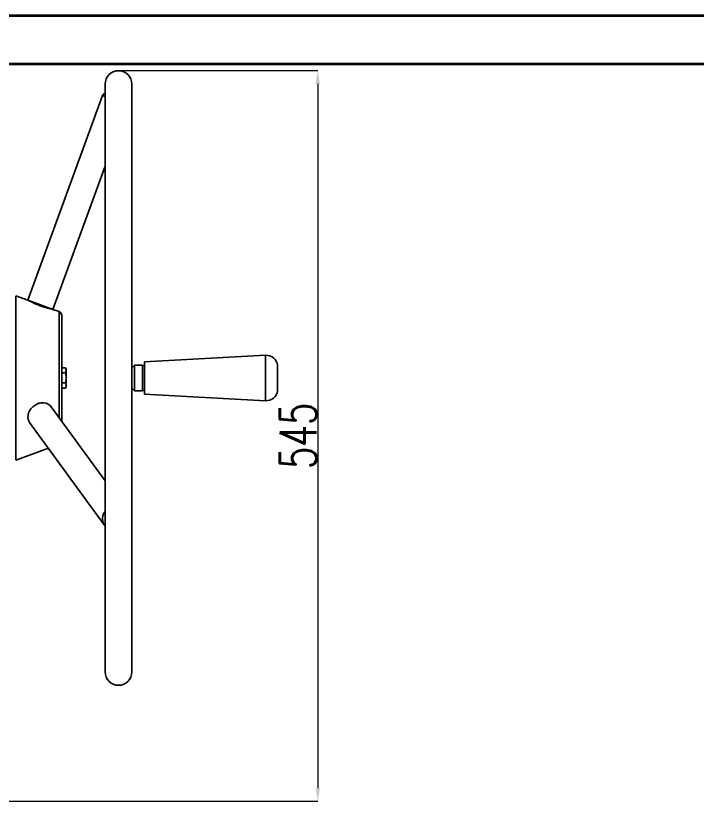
# Model space of a CAD drawing. Header units: millimetres. Extents: x 1756 to 4801, y 514 to 2668.
# Drawn here: x 2924 to 3434, y 2080 to 2668 of the extents above; entities that cross this region are included whole.
import ezdxf

# ---------------------------------------------------------------- set-up
doc = ezdxf.new("R2010")
doc.units = ezdxf.units.MM
for name, color, linetype, lineweight in [('AM_5', 3, 'Continuous', 25), ('AM_BOR', 7, 'Continuous', 50), ('粗实线', 7, 'Continuous', 40)]:
    doc.layers.add(name, color=color, linetype=linetype, lineweight=lineweight)
doc.styles.add('SLDTEXTSTYLE1', font='txt.shx', dxfattribs={"width": 0.7, "bigfont": 'gbcbig.shx'})
doc.dimstyles.new('SLDDIMSTYLE12$0', dxfattribs={"dimtxt": 12, "dimasz": 10, "dimexe": 0, "dimexo": 0.0625, "dimgap": 0.875, "dimtad": 1, "dimdec": 1, "dimlfac": 1.8, "dimrnd": 1e-09, "dimzin": 12, "dimdsep": 46, "dimtxsty": 'SLDTEXTSTYLE1', "dimcen": 0.09, "dimdle": 8.16, "dimclrd": 3, "dimclre": 3, "dimadec": 0, "dimazin": 3, "dimtfac": 1, "dimtdec": 1, "dimtofl": 0, "dimtmove": 0, "dimatfit": 3, "dimfxl": 0, "dimfrac": 2, "dimtolj": 1, "dimlwd": 5, "dimlwe": 5, "dimarcsym": 0})

# ---------------------------------------------------------------- blocks, each defined once
blk = doc.blocks.new('rA3')
at = {"layer": '粗实线'}
for p, q in [((753.384, 421.26), (333.384, 421.26)), ((748.384, 416.26), (358.384, 416.26))]:
    blk.add_line(p, q, dxfattribs=at)
blk = doc.blocks.new('*D45')
at = {"layer": 'AM_5', "color": 3, "lineweight": 5, "transparency": 16777216}
blk.add_line((2999.06, 2626.77), (3150.37, 2626.77), dxfattribs=at)
at = {"layer": 'AM_5', "color": 3, "linetype": 'Continuous', "lineweight": 5, "transparency": 16777216}
for p, q in [((3150.37, 2616.77), (3150.37, 2089.92)), ((2844.39, 2079.92), (3150.37, 2079.92))]:
    blk.add_line(p, q, dxfattribs=at)
at = {"layer": 'AM_5', "color": 3, "transparency": 16777216}
for points in [[(3148.7, 2616.77), (3152.04, 2616.77), (3150.37, 2626.77)], [(3148.7, 2089.92), (3152.04, 2089.92), (3150.37, 2079.92)]]:
    blk.add_solid(points, dxfattribs=at)
at = {"layer": 'Defpoints', "color": 0, "transparency": 16777216}
for p in [(2999, 2626.77), (2844.33, 2079.92), (3150.37, 2079.92)]:
    blk.add_point(p, dxfattribs=at)
at = {"layer": 'AM_5', "color": 0, "transparency": 16777216, "insert": (3135.78, 2353.46), "char_height": 12, "attachment_point": 5, "rotation": 90, "style": 'SLDTEXTSTYLE1'}
blk.add_mtext('\\A1;{\\H2.28571x;545}', dxfattribs=at)

msp = doc.modelspace()

# ---------------------------------------------------------------- linework, layer by layer
at = {"color": 7, "linetype": 'Continuous', "lineweight": 25}
for p, q in [((2991.234, 2616.738), (2991.234, 2176.738)), ((3011.234, 2404.238), (3011.234, 2616.738)), ((2989.149, 2608.128), (2933.4, 2454.959)), ((2991.234, 2607.37), (2989.149, 2608.128)), ((2952.194, 2448.118), (2991.234, 2555.381)), ((2933.4, 2454.959), (2924.296, 2458.272)), ((2924.296, 2458.272), (2924.296, 2396.738)), ((2942.797, 2451.538), (2933.4, 2454.959)), ((2952.194, 2448.118), (2942.797, 2451.538)), ((2956.76, 2446.456), (2952.194, 2448.118)), ((2956.76, 2367.147), (2956.76, 2446.456)), ((2958.734, 2443.637), (2958.734, 2364.435)), ((3111.323, 2413.738), (3020.734, 2408.738)), ((3111.323, 2413.738), (3111.323, 2379.738)), ((3013.234, 2406.238), (3011.234, 2404.238)), ((3019.234, 2406.238), (3013.234, 2406.238)), ((3013.234, 2406.238), (3013.234, 2387.238)), ((3020.734, 2406.738), (3019.234, 2405.238)), ((3019.234, 2387.238), (3019.234, 2406.238)), ((3020.734, 2408.738), (3020.734, 2384.738)), ((3120.234, 2406.238), (3120.234, 2387.238)), ((2958.734, 2404.243), (2961.668, 2404.243)), ((2958.734, 2400.49), (2961.668, 2400.49)), ((2962.034, 2403.238), (2961.668, 2404.243)), ((2961.668, 2404.243), (2962.034, 2402.367)), ((2962.034, 2402.367), (2961.668, 2400.49)), ((2962.034, 2403.238), (2962.034, 2402.367)), ((2962.034, 2402.367), (2962.034, 2396.738)), ((3011.234, 2389.238), (3011.234, 2404.238)), ((2924.296, 2396.738), (2924.296, 2335.203)), ((2958.734, 2392.985), (2961.668, 2392.985)), ((2961.668, 2392.985), (2962.034, 2391.108)), ((2962.034, 2396.738), (2962.034, 2391.108)), ((2958.734, 2389.232), (2961.668, 2389.232)), ((2962.034, 2391.108), (2961.668, 2389.232)), ((2961.668, 2389.232), (2962.034, 2390.238)), ((2962.034, 2391.108), (2962.034, 2390.238)), ((3011.234, 2389.238), (3013.234, 2387.238)), ((3011.234, 2176.738), (3011.234, 2389.238)), ((3013.234, 2387.238), (3019.234, 2387.238)), ((3019.234, 2388.238), (3020.734, 2386.738)), ((3020.734, 2384.738), (3111.323, 2379.738)), ((2991.234, 2319.789), (2950.882, 2375.223)), ((2934.712, 2363.452), (2990.462, 2286.867)), ((2924.296, 2335.203), (2948.787, 2344.117)), ((2990.462, 2286.867), (2990.327, 2287.059)), ((2990.464, 2286.863), (2990.707, 2286.594))]:
    msp.add_line(p, q, dxfattribs=at)
at = {"color": 7, "linetype": 'Continuous', "lineweight": 25, "flags": 128}
msp.add_lwpolyline([(2934.712, 2363.452), (2934.249, 2364.184), (2933.665, 2365.634), (2933.411, 2367.217), (2933.496, 2368.877), (2933.917, 2370.554), (2934.659, 2372.186), (2935.695, 2373.716), (2936.988, 2375.088), (2938.491, 2376.251), (2940.15, 2377.165), (2941.904, 2377.796), (2943.69, 2378.121), (2945.444, 2378.129), (2947.103, 2377.818), (2948.606, 2377.202), (2949.899, 2376.301), (2950.882, 2375.223)], dxfattribs=at)
at = {"color": 7, "linetype": 'Continuous', "lineweight": 25}
for centre, radius, start, end in [((3001.234, 2616.738), 10, 0, 180), ((2991.029, 2607.444), 2, 84.09849, 160), ((2955.734, 2443.637), 3, 0, 70), ((3111.792, 2405.251), 8.5, 6.668652, 93.159195), ((3111.792, 2388.225), 8.5, 266.840805, 353.331348), ((2997.75, 2291.315), 8.556, 139.592846, 209.828726), ((3001.234, 2176.738), 10, 180, 0)]:
    msp.add_arc(centre, radius, start, end, dxfattribs=at)
for points, knots in [([(2933.985, 2454.724), (2933.958, 2454.739), (2933.87, 2454.788), (2934.714, 2454.326), (2936.408, 2453.446), (2938.866, 2452.276), (2941.772, 2451.062), (2944.811, 2449.988), (2947.644, 2449.168), (2949.931, 2448.63), (2951.457, 2448.336), (2951.611, 2448.309), (2951.685, 2448.296)], [0, 0, 0, 0, 0.0461501, 0.1522879, 0.258856, 0.3665089, 0.4741937, 0.5806918, 0.6865461, 0.7933412, 0.9012258, 1, 1, 1, 1]), ([(2961.668, 2400.49), (2961.723, 2400.177), (2961.94, 2398.937), (2961.994, 2397.678), (2962.034, 2396.738)], [0, 0, 0, 0, 0.2530667, 1, 1, 1, 1]), ([(2962.034, 2396.738), (2961.967, 2395.513), (2961.899, 2394.255), (2961.674, 2393.018), (2961.668, 2392.985)], [0, 0, 0, 0, 0.97300478, 1, 1, 1, 1]), ([(2943.715, 2377.984), (2943.51, 2378), (2942.335, 2378.089), (2940.729, 2377.593), (2939.594, 2376.794), (2939.314, 2376.597)], [0, 0, 0, 0, 0.1376053, 0.7876369, 1, 1, 1, 1]), ([(2990.343, 2287.1), (2990.515, 2286.818), (2990.749, 2286.435), (2991.087, 2286.143), (2991.176, 2286.067)], [0, 0, 0, 0, 0.73709434, 1, 1, 1, 1])]:
    msp.add_open_spline(points, degree=3, knots=knots, dxfattribs=at)

# ---------------------------------------------------------------- block references
at = {"layer": 'AM_BOR', "xscale": 7.2509765625, "yscale": 7.2509765625, "zscale": 7.2509765625}
msp.add_blockref('rA3', (-661.681, -386.669), dxfattribs=at)

# ---------------------------------------------------------------- dimensions: what is measured, and where the dimension line sits
at = {"layer": 'AM_5'}
dim = msp.add_linear_dim(base=(3150.37, 2079.92), p1=(2998.997, 2626.771), p2=(2844.326, 2079.92), angle=90, text='{\\H2.28571x;545}', dimstyle='SLDDIMSTYLE12$0', override={"dimlfac": 1}, dxfattribs=at)
dim.commit()
dim.dimension.update_dxf_attribs({"geometry": '*D45', "text_midpoint": (3150.37, 2353.458), "dimtype": 160})

doc.saveas('drawing.dxf')
